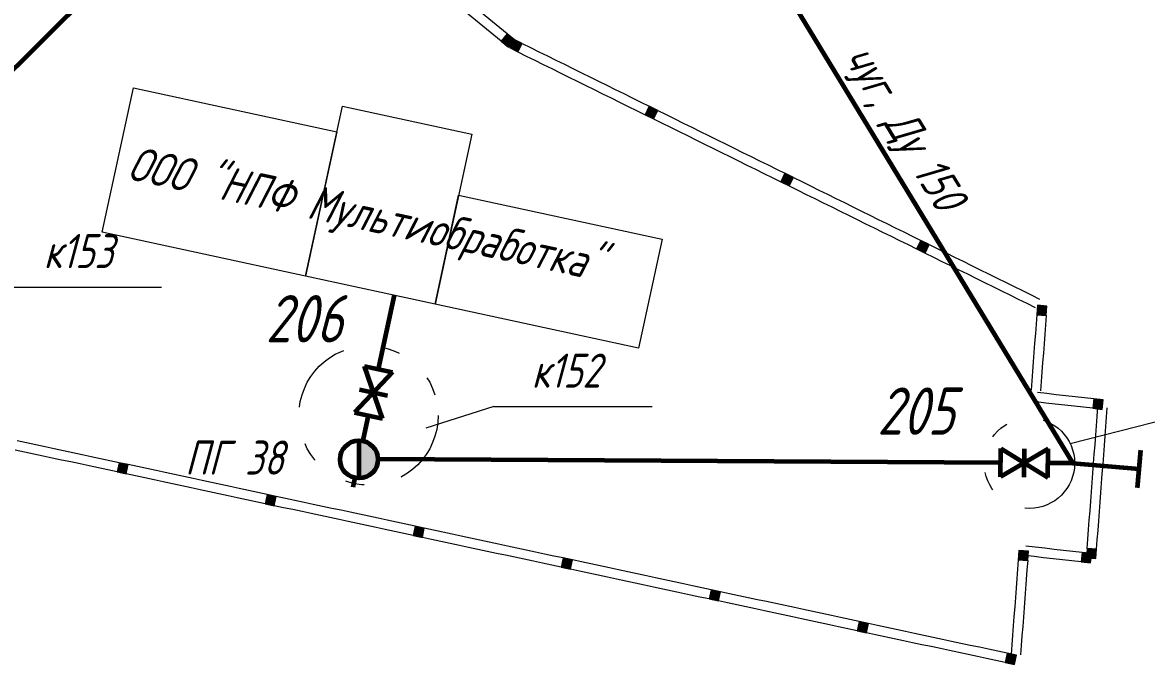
# Model space of a CAD drawing. Header units: millimetres. Extents: x 0 to 841, y 0 to 594.
# Drawn here: x 304.7 to 364.1, y 77.4 to 111.3 of the extents above; entities that cross this region are included whole.
import ezdxf

# ---------------------------------------------------------------- set-up
doc = ezdxf.new("R2010")
doc.units = ezdxf.units.MM
for name, pattern in [('K5LT32769', [0]), ('K5LT_BASIC', [0]), ('K5LT_CHAIN_LINE_WITH_2_POINTS', [12, 4, -2, 1, -2, 1, -2]), ('K5LT_THIN', [0])]:
    doc.linetypes.add(name, pattern=pattern)
doc.styles.add('KTEXTSTYLE', font='GOST_AU.SHX', dxfattribs={"width": 0.96, "height": 5})

# ---------------------------------------------------------------- blocks, each defined once
blk = doc.blocks.new('U47')
for points in [[(330.851, 109.763), (331.072, 110.211), (330.624, 110.433), (330.402, 109.985)], [(338.023, 106.219), (338.245, 106.668), (337.796, 106.889), (337.575, 106.441)], [(345.195, 102.676), (345.417, 103.124), (344.969, 103.346), (344.747, 102.897)], [(352.368, 99.132), (352.589, 99.581), (352.141, 99.802), (351.92, 99.354)]]:
    blk.add_hatch(color=7).paths.add_polyline_path(points)
at = {"color": 7, "linetype": 'K5LT32769', "lineweight": 18}
for p, q in [((330.624, 110.433), (330.402, 109.985)), ((330.402, 109.985), (330.851, 109.763)), ((331.072, 110.211), (330.624, 110.433)), ((330.851, 109.763), (331.072, 110.211)), ((331.072, 110.211), (331.52, 109.99)), ((331.52, 109.99), (331.969, 109.768)), ((330.851, 109.763), (331.299, 109.542)), ((331.299, 109.542), (331.747, 109.32)), ((331.747, 109.32), (332.195, 109.099)), ((331.969, 109.768), (332.417, 109.547)), ((332.417, 109.547), (332.865, 109.325)), ((332.865, 109.325), (333.314, 109.104)), ((332.195, 109.099), (332.644, 108.877)), ((332.644, 108.877), (333.092, 108.656)), ((333.314, 109.104), (333.762, 108.883)), ((333.762, 108.883), (334.21, 108.661)), ((333.092, 108.656), (333.54, 108.434)), ((333.54, 108.434), (333.989, 108.213)), ((333.989, 108.213), (334.437, 107.991)), ((334.21, 108.661), (334.658, 108.44)), ((334.658, 108.44), (335.107, 108.218)), ((335.107, 108.218), (335.555, 107.997)), ((334.437, 107.991), (334.885, 107.77)), ((334.885, 107.77), (335.333, 107.548)), ((335.333, 107.548), (335.782, 107.327)), ((335.555, 107.997), (336.003, 107.775)), ((336.003, 107.775), (336.451, 107.554)), ((336.451, 107.554), (336.9, 107.332)), ((335.782, 107.327), (336.23, 107.105)), ((336.23, 107.105), (336.678, 106.884)), ((336.9, 107.332), (337.348, 107.111)), ((337.348, 107.111), (337.796, 106.889)), ((336.678, 106.884), (337.126, 106.662)), ((337.126, 106.662), (337.575, 106.441)), ((337.796, 106.889), (337.575, 106.441)), ((337.575, 106.441), (338.023, 106.219)), ((338.245, 106.668), (337.796, 106.889)), ((338.023, 106.219), (338.245, 106.668)), ((338.245, 106.668), (338.693, 106.446)), ((338.693, 106.446), (339.141, 106.225)), ((338.023, 106.219), (338.471, 105.998)), ((338.471, 105.998), (338.92, 105.777)), ((338.92, 105.777), (339.368, 105.555)), ((339.141, 106.225), (339.589, 106.003)), ((339.589, 106.003), (340.038, 105.782)), ((340.038, 105.782), (340.486, 105.56)), ((339.368, 105.555), (339.816, 105.334)), ((339.816, 105.334), (340.264, 105.112)), ((340.486, 105.56), (340.934, 105.339)), ((340.934, 105.339), (341.382, 105.117)), ((340.264, 105.112), (340.713, 104.891)), ((340.713, 104.891), (341.161, 104.669)), ((341.161, 104.669), (341.609, 104.448)), ((341.382, 105.117), (341.831, 104.896)), ((341.831, 104.896), (342.279, 104.674)), ((342.279, 104.674), (342.727, 104.453)), ((341.609, 104.448), (342.057, 104.226)), ((342.057, 104.226), (342.506, 104.005)), ((342.506, 104.005), (342.954, 103.783)), ((342.727, 104.453), (343.176, 104.232)), ((343.176, 104.232), (343.624, 104.01)), ((343.624, 104.01), (344.072, 103.789)), ((342.954, 103.783), (343.402, 103.562)), ((343.402, 103.562), (343.851, 103.34)), ((344.072, 103.789), (344.52, 103.567)), ((344.52, 103.567), (344.969, 103.346)), ((343.851, 103.34), (344.299, 103.119)), ((344.299, 103.119), (344.747, 102.897)), ((344.969, 103.346), (344.747, 102.897)), ((344.747, 102.897), (345.195, 102.676)), ((345.417, 103.124), (344.969, 103.346)), ((345.195, 102.676), (345.417, 103.124)), ((345.417, 103.124), (345.865, 102.903)), ((345.865, 102.903), (346.313, 102.681)), ((345.195, 102.676), (345.644, 102.454)), ((345.644, 102.454), (346.092, 102.233)), ((346.092, 102.233), (346.54, 102.011)), ((346.313, 102.681), (346.762, 102.46)), ((346.762, 102.46), (347.21, 102.238)), ((347.21, 102.238), (347.658, 102.017)), ((346.54, 102.011), (346.989, 101.79)), ((346.989, 101.79), (347.437, 101.569)), ((347.658, 102.017), (348.107, 101.795)), ((348.107, 101.795), (348.555, 101.574)), ((348.555, 101.574), (349.003, 101.352)), ((347.437, 101.569), (347.885, 101.347)), ((347.885, 101.347), (348.333, 101.126)), ((348.333, 101.126), (348.782, 100.904)), ((349.003, 101.352), (349.451, 101.131)), ((349.451, 101.131), (349.9, 100.909)), ((348.782, 100.904), (349.23, 100.683)), ((349.23, 100.683), (349.678, 100.461)), ((349.678, 100.461), (350.126, 100.24)), ((349.9, 100.909), (350.348, 100.688)), ((350.348, 100.688), (350.796, 100.466)), ((350.796, 100.466), (351.244, 100.245)), ((350.126, 100.24), (350.575, 100.018)), ((350.575, 100.018), (351.023, 99.797)), ((351.023, 99.797), (351.471, 99.575)), ((351.244, 100.245), (351.693, 100.024)), ((351.693, 100.024), (352.141, 99.802)), ((352.141, 99.802), (351.92, 99.354)), ((352.589, 99.581), (352.141, 99.802)), ((351.471, 99.575), (351.92, 99.354)), ((351.92, 99.354), (352.368, 99.132)), ((352.368, 99.132), (352.589, 99.581)), ((352.589, 99.581), (353.038, 99.359)), ((353.038, 99.359), (353.486, 99.138)), ((352.368, 99.132), (352.816, 98.911)), ((352.816, 98.911), (353.264, 98.689)), ((353.264, 98.689), (353.713, 98.468)), ((353.486, 99.138), (353.934, 98.916)), ((353.934, 98.916), (354.382, 98.695)), ((354.382, 98.695), (354.831, 98.473)), ((353.713, 98.468), (354.161, 98.246)), ((354.161, 98.246), (354.609, 98.025)), ((354.609, 98.025), (355.057, 97.803)), ((354.831, 98.473), (355.279, 98.252)), ((355.279, 98.252), (355.727, 98.03)), ((355.727, 98.03), (356.175, 97.809)), ((355.057, 97.803), (355.506, 97.582)), ((355.506, 97.582), (355.954, 97.361)), ((356.175, 97.809), (356.624, 97.587)), ((356.624, 97.587), (357.072, 97.366)), ((355.954, 97.361), (356.402, 97.139)), ((356.402, 97.139), (356.851, 96.918)), ((356.851, 96.918), (357.299, 96.696)), ((357.072, 97.366), (357.52, 97.144)), ((357.52, 97.144), (357.969, 96.923)), ((357.969, 96.923), (358.417, 96.701)), ((357.299, 96.696), (357.747, 96.475)), ((357.747, 96.475), (358.195, 96.253))]:
    blk.add_line(p, q, dxfattribs=at)
blk = doc.blocks.new('U48')
blk.add_hatch(color=7).paths.add_polyline_path([(358.774, 95.833), (358.812, 96.332), (358.313, 96.369), (358.275, 95.871)])
at = {"color": 7, "linetype": 'K5LT32769', "lineweight": 18}
for p, q in [((358.313, 96.369), (358.275, 95.871)), ((358.812, 96.332), (358.313, 96.369)), ((358.774, 95.833), (358.812, 96.332)), ((358.275, 95.871), (358.238, 95.372)), ((358.275, 95.871), (358.774, 95.833)), ((358.774, 95.833), (358.736, 95.335)), ((358.238, 95.372), (358.2, 94.874)), ((358.736, 95.335), (358.698, 94.836)), ((358.2, 94.874), (358.162, 94.375)), ((358.698, 94.836), (358.661, 94.337)), ((358.124, 93.877), (358.087, 93.378)), ((358.162, 94.375), (358.124, 93.877)), ((358.661, 94.337), (358.623, 93.839)), ((358.087, 93.378), (358.049, 92.879)), ((358.585, 93.34), (358.547, 92.842)), ((358.623, 93.839), (358.585, 93.34)), ((358.049, 92.879), (358.011, 92.381)), ((358.547, 92.842), (358.51, 92.343)), ((358.011, 92.381), (357.973, 91.882)), ((358.51, 92.343), (358.472, 91.845))]:
    blk.add_line(p, q, dxfattribs=at)
blk = doc.blocks.new('U49')
for points in [[(310.161, 87.458), (310.266, 87.947), (309.777, 88.052), (309.672, 87.563)], [(317.983, 85.779), (318.088, 86.268), (317.599, 86.373), (317.494, 85.884)], [(325.805, 84.101), (325.91, 84.589), (325.421, 84.694), (325.316, 84.205)], [(333.627, 82.422), (333.732, 82.91), (333.243, 83.015), (333.138, 82.527)], [(341.448, 80.743), (341.553, 81.232), (341.065, 81.337), (340.96, 80.848)], [(349.27, 79.064), (349.375, 79.553), (348.886, 79.658), (348.781, 79.169)], [(357.092, 77.385), (357.197, 77.874), (356.708, 77.979), (356.603, 77.49)]]:
    blk.add_hatch(color=7).paths.add_polyline_path(points)
at = {"color": 7, "linetype": 'K5LT32769', "lineweight": 18}
for p, q in [((304.888, 89.101), (304.4, 89.206)), ((305.377, 88.996), (304.888, 89.101)), ((304.784, 88.613), (304.295, 88.717)), ((305.272, 88.508), (304.784, 88.613)), ((305.761, 88.403), (305.272, 88.508)), ((305.866, 88.892), (305.377, 88.996)), ((306.355, 88.787), (305.866, 88.892)), ((306.844, 88.682), (306.355, 88.787)), ((307.333, 88.577), (306.844, 88.682)), ((307.822, 88.472), (307.333, 88.577)), ((306.25, 88.298), (305.761, 88.403)), ((306.739, 88.193), (306.25, 88.298)), ((307.228, 88.088), (306.739, 88.193)), ((307.717, 87.983), (307.228, 88.088)), ((308.206, 87.878), (307.717, 87.983)), ((308.311, 88.367), (307.822, 88.472)), ((308.799, 88.262), (308.311, 88.367)), ((309.288, 88.157), (308.799, 88.262)), ((309.777, 88.052), (309.288, 88.157)), ((309.777, 88.052), (309.672, 87.563)), ((310.266, 87.947), (309.777, 88.052)), ((310.161, 87.458), (310.266, 87.947)), ((310.755, 87.842), (310.266, 87.947)), ((308.694, 87.773), (308.206, 87.878)), ((309.183, 87.668), (308.694, 87.773)), ((309.672, 87.563), (309.183, 87.668)), ((309.672, 87.563), (310.161, 87.458)), ((310.65, 87.353), (310.161, 87.458)), ((311.139, 87.248), (310.65, 87.353)), ((311.244, 87.737), (310.755, 87.842)), ((311.733, 87.632), (311.244, 87.737)), ((312.221, 87.527), (311.733, 87.632)), ((312.71, 87.422), (312.221, 87.527)), ((313.199, 87.318), (312.71, 87.422)), ((313.688, 87.213), (313.199, 87.318)), ((311.628, 87.143), (311.139, 87.248)), ((312.117, 87.039), (311.628, 87.143)), ((312.605, 86.934), (312.117, 87.039)), ((313.094, 86.829), (312.605, 86.934)), ((313.583, 86.724), (313.094, 86.829)), ((314.072, 86.619), (313.583, 86.724)), ((314.177, 87.108), (313.688, 87.213)), ((314.666, 87.003), (314.177, 87.108)), ((315.155, 86.898), (314.666, 87.003)), ((315.644, 86.793), (315.155, 86.898)), ((316.132, 86.688), (315.644, 86.793)), ((314.561, 86.514), (314.072, 86.619)), ((315.05, 86.409), (314.561, 86.514)), ((315.539, 86.304), (315.05, 86.409)), ((316.027, 86.199), (315.539, 86.304)), ((316.516, 86.094), (316.027, 86.199)), ((316.621, 86.583), (316.132, 86.688)), ((317.11, 86.478), (316.621, 86.583)), ((317.599, 86.373), (317.11, 86.478)), ((317.599, 86.373), (317.494, 85.884)), ((318.088, 86.268), (317.599, 86.373)), ((317.983, 85.779), (318.088, 86.268)), ((318.577, 86.163), (318.088, 86.268)), ((319.066, 86.058), (318.577, 86.163)), ((317.005, 85.989), (316.516, 86.094)), ((317.494, 85.884), (317.005, 85.989)), ((317.494, 85.884), (317.983, 85.779)), ((318.472, 85.674), (317.983, 85.779)), ((318.961, 85.57), (318.472, 85.674)), ((319.449, 85.465), (318.961, 85.57)), ((319.554, 85.953), (319.066, 86.058)), ((320.043, 85.849), (319.554, 85.953)), ((320.532, 85.744), (320.043, 85.849)), ((321.021, 85.639), (320.532, 85.744)), ((321.51, 85.534), (321.021, 85.639)), ((319.938, 85.36), (319.449, 85.465)), ((320.427, 85.255), (319.938, 85.36)), ((320.916, 85.15), (320.427, 85.255)), ((321.405, 85.045), (320.916, 85.15)), ((321.894, 84.94), (321.405, 85.045)), ((321.999, 85.429), (321.51, 85.534)), ((322.383, 84.835), (321.894, 84.94)), ((322.488, 85.324), (321.999, 85.429)), ((322.976, 85.219), (322.488, 85.324)), ((323.465, 85.114), (322.976, 85.219)), ((323.954, 85.009), (323.465, 85.114)), ((324.443, 84.904), (323.954, 85.009)), ((322.872, 84.73), (322.383, 84.835)), ((323.36, 84.625), (322.872, 84.73)), ((323.849, 84.52), (323.36, 84.625)), ((324.338, 84.415), (323.849, 84.52)), ((324.827, 84.31), (324.338, 84.415)), ((324.932, 84.799), (324.443, 84.904)), ((325.421, 84.694), (324.932, 84.799)), ((325.421, 84.694), (325.316, 84.205)), ((325.91, 84.589), (325.421, 84.694)), ((325.805, 84.101), (325.91, 84.589)), ((326.399, 84.484), (325.91, 84.589)), ((326.887, 84.38), (326.399, 84.484)), ((327.376, 84.275), (326.887, 84.38)), ((325.316, 84.205), (324.827, 84.31)), ((325.316, 84.205), (325.805, 84.101)), ((326.294, 83.996), (325.805, 84.101)), ((326.782, 83.891), (326.294, 83.996)), ((327.271, 83.786), (326.782, 83.891)), ((327.76, 83.681), (327.271, 83.786)), ((327.865, 84.17), (327.376, 84.275)), ((328.354, 84.065), (327.865, 84.17)), ((328.843, 83.96), (328.354, 84.065)), ((329.332, 83.855), (328.843, 83.96)), ((329.821, 83.75), (329.332, 83.855)), ((328.249, 83.576), (327.76, 83.681)), ((328.738, 83.471), (328.249, 83.576)), ((329.227, 83.366), (328.738, 83.471)), ((329.716, 83.261), (329.227, 83.366)), ((330.205, 83.156), (329.716, 83.261)), ((330.309, 83.645), (329.821, 83.75)), ((330.798, 83.54), (330.309, 83.645)), ((331.287, 83.435), (330.798, 83.54)), ((331.776, 83.33), (331.287, 83.435)), ((332.265, 83.225), (331.776, 83.33)), ((332.754, 83.12), (332.265, 83.225)), ((330.693, 83.051), (330.205, 83.156)), ((331.182, 82.946), (330.693, 83.051)), ((331.671, 82.841), (331.182, 82.946)), ((332.16, 82.736), (331.671, 82.841)), ((332.649, 82.631), (332.16, 82.736)), ((333.138, 82.527), (332.649, 82.631)), ((333.243, 83.015), (332.754, 83.12)), ((333.243, 83.015), (333.138, 82.527)), ((333.732, 82.91), (333.243, 83.015)), ((333.627, 82.422), (333.732, 82.91)), ((334.22, 82.806), (333.732, 82.91)), ((334.709, 82.701), (334.22, 82.806)), ((335.198, 82.596), (334.709, 82.701)), ((335.687, 82.491), (335.198, 82.596)), ((333.138, 82.527), (333.627, 82.422)), ((334.115, 82.317), (333.627, 82.422)), ((334.604, 82.212), (334.115, 82.317)), ((335.093, 82.107), (334.604, 82.212)), ((335.582, 82.002), (335.093, 82.107)), ((336.071, 81.897), (335.582, 82.002)), ((336.176, 82.386), (335.687, 82.491)), ((336.665, 82.281), (336.176, 82.386)), ((337.154, 82.176), (336.665, 82.281)), ((337.642, 82.071), (337.154, 82.176)), ((338.131, 81.966), (337.642, 82.071)), ((336.56, 81.792), (336.071, 81.897)), ((337.049, 81.687), (336.56, 81.792)), ((337.538, 81.582), (337.049, 81.687)), ((338.026, 81.477), (337.538, 81.582)), ((338.515, 81.372), (338.026, 81.477)), ((338.62, 81.861), (338.131, 81.966)), ((339.109, 81.756), (338.62, 81.861)), ((339.598, 81.651), (339.109, 81.756)), ((340.087, 81.546), (339.598, 81.651)), ((340.576, 81.441), (340.087, 81.546)), ((341.065, 81.337), (340.576, 81.441)), ((339.004, 81.267), (338.515, 81.372)), ((339.493, 81.162), (339.004, 81.267)), ((339.982, 81.058), (339.493, 81.162)), ((340.471, 80.953), (339.982, 81.058)), ((340.96, 80.848), (340.471, 80.953)), ((341.065, 81.337), (340.96, 80.848)), ((340.96, 80.848), (341.448, 80.743)), ((341.553, 81.232), (341.065, 81.337)), ((341.448, 80.743), (341.553, 81.232)), ((342.042, 81.127), (341.553, 81.232)), ((342.531, 81.022), (342.042, 81.127)), ((343.02, 80.917), (342.531, 81.022)), ((343.509, 80.812), (343.02, 80.917)), ((343.998, 80.707), (343.509, 80.812)), ((341.937, 80.638), (341.448, 80.743)), ((342.426, 80.533), (341.937, 80.638)), ((342.915, 80.428), (342.426, 80.533)), ((343.404, 80.323), (342.915, 80.428)), ((343.893, 80.218), (343.404, 80.323)), ((344.382, 80.113), (343.893, 80.218)), ((344.487, 80.602), (343.998, 80.707)), ((344.975, 80.497), (344.487, 80.602)), ((345.464, 80.392), (344.975, 80.497)), ((345.953, 80.287), (345.464, 80.392)), ((346.442, 80.182), (345.953, 80.287)), ((344.871, 80.008), (344.382, 80.113)), ((345.359, 79.903), (344.871, 80.008)), ((345.848, 79.798), (345.359, 79.903)), ((346.337, 79.693), (345.848, 79.798)), ((346.826, 79.589), (346.337, 79.693)), ((346.931, 80.077), (346.442, 80.182)), ((347.42, 79.972), (346.931, 80.077)), ((347.909, 79.868), (347.42, 79.972)), ((348.397, 79.763), (347.909, 79.868)), ((348.886, 79.658), (348.397, 79.763)), ((348.886, 79.658), (348.781, 79.169)), ((349.375, 79.553), (348.886, 79.658)), ((347.315, 79.484), (346.826, 79.589)), ((347.804, 79.379), (347.315, 79.484)), ((348.293, 79.274), (347.804, 79.379)), ((348.781, 79.169), (348.293, 79.274)), ((348.781, 79.169), (349.27, 79.064)), ((349.27, 79.064), (349.375, 79.553)), ((349.759, 78.959), (349.27, 79.064)), ((349.864, 79.448), (349.375, 79.553)), ((350.353, 79.343), (349.864, 79.448)), ((350.842, 79.238), (350.353, 79.343)), ((351.331, 79.133), (350.842, 79.238)), ((351.82, 79.028), (351.331, 79.133)), ((352.308, 78.923), (351.82, 79.028)), ((350.248, 78.854), (349.759, 78.959)), ((350.737, 78.749), (350.248, 78.854)), ((351.226, 78.644), (350.737, 78.749)), ((351.715, 78.539), (351.226, 78.644)), ((352.203, 78.434), (351.715, 78.539)), ((352.692, 78.329), (352.203, 78.434)), ((352.797, 78.818), (352.308, 78.923)), ((353.286, 78.713), (352.797, 78.818)), ((353.775, 78.608), (353.286, 78.713)), ((354.264, 78.503), (353.775, 78.608)), ((354.753, 78.398), (354.264, 78.503)), ((353.181, 78.224), (352.692, 78.329)), ((353.67, 78.119), (353.181, 78.224)), ((354.159, 78.015), (353.67, 78.119)), ((354.648, 77.91), (354.159, 78.015)), ((355.137, 77.805), (354.648, 77.91)), ((355.242, 78.294), (354.753, 78.398)), ((355.73, 78.189), (355.242, 78.294)), ((356.219, 78.084), (355.73, 78.189)), ((356.708, 77.979), (356.219, 78.084)), ((356.708, 77.979), (356.603, 77.49)), ((357.197, 77.874), (356.708, 77.979)), ((357.092, 77.385), (357.197, 77.874)), ((355.626, 77.7), (355.137, 77.805)), ((356.114, 77.595), (355.626, 77.7)), ((356.603, 77.49), (356.114, 77.595)), ((356.603, 77.49), (357.092, 77.385))]:
    blk.add_line(p, q, dxfattribs=at)
blk = doc.blocks.new('U56')
blk.add_hatch(color=7).paths.add_polyline_path([(361.398, 82.981), (361.435, 83.479), (360.937, 83.517), (360.899, 83.018)])
at = {"color": 7, "linetype": 'K5LT32769', "lineweight": 18}
for p, q in [((361.465, 90.497), (361.503, 90.995)), ((361.964, 90.459), (362.002, 90.958)), ((361.428, 89.998), (361.465, 90.497)), ((361.926, 89.961), (361.964, 90.459)), ((361.39, 89.5), (361.428, 89.998)), ((361.889, 89.462), (361.926, 89.961)), ((361.352, 89.001), (361.39, 89.5)), ((361.851, 88.963), (361.889, 89.462)), ((361.314, 88.503), (361.352, 89.001)), ((361.813, 88.465), (361.851, 88.963)), ((361.239, 87.505), (361.277, 88.004)), ((361.277, 88.004), (361.314, 88.503)), ((361.737, 87.468), (361.775, 87.966)), ((361.775, 87.966), (361.813, 88.465)), ((361.201, 87.007), (361.239, 87.505)), ((361.7, 86.969), (361.737, 87.468)), ((361.163, 86.508), (361.201, 87.007)), ((361.662, 86.471), (361.7, 86.969)), ((361.126, 86.01), (361.163, 86.508)), ((361.624, 85.972), (361.662, 86.471)), ((361.088, 85.511), (361.126, 86.01)), ((361.586, 85.473), (361.624, 85.972)), ((361.012, 84.514), (361.05, 85.013)), ((361.05, 85.013), (361.088, 85.511)), ((361.511, 84.476), (361.549, 84.975)), ((361.549, 84.975), (361.586, 85.473)), ((360.975, 84.015), (361.012, 84.514)), ((361.473, 83.978), (361.511, 84.476)), ((360.937, 83.517), (360.975, 84.015)), ((361.435, 83.479), (361.473, 83.978)), ((360.937, 83.517), (360.899, 83.018)), ((361.435, 83.479), (360.937, 83.517)), ((361.398, 82.981), (361.435, 83.479)), ((360.899, 83.018), (361.398, 82.981))]:
    blk.add_line(p, q, dxfattribs=at)
blk = doc.blocks.new('U57')
blk.add_hatch(color=7).paths.add_polyline_path([(357.793, 82.882), (357.831, 83.381), (357.332, 83.419), (357.295, 82.92)])
at = {"color": 7, "linetype": 'K5LT32769', "lineweight": 18}
for p, q in [((357.332, 83.419), (357.295, 82.92)), ((357.831, 83.381), (357.332, 83.419)), ((357.793, 82.882), (357.831, 83.381)), ((357.295, 82.92), (357.257, 82.421)), ((357.295, 82.92), (357.793, 82.882)), ((357.793, 82.882), (357.755, 82.384)), ((357.257, 82.421), (357.219, 81.923)), ((357.755, 82.384), (357.718, 81.885)), ((357.181, 81.424), (357.144, 80.926)), ((357.219, 81.923), (357.181, 81.424)), ((357.68, 81.387), (357.642, 80.888)), ((357.718, 81.885), (357.68, 81.387)), ((357.144, 80.926), (357.106, 80.427)), ((357.642, 80.888), (357.604, 80.389)), ((357.106, 80.427), (357.068, 79.929)), ((357.604, 80.389), (357.567, 79.891)), ((357.068, 79.929), (357.03, 79.43)), ((357.567, 79.891), (357.529, 79.392)), ((357.03, 79.43), (356.993, 78.931)), ((357.529, 79.392), (357.491, 78.894)), ((356.955, 78.433), (356.917, 77.934)), ((356.993, 78.931), (356.955, 78.433)), ((357.491, 78.894), (357.453, 78.395)), ((357.453, 78.395), (357.416, 77.897))]:
    blk.add_line(p, q, dxfattribs=at)
blk = doc.blocks.new('U58')
blk.add_hatch(color=7).paths.add_polyline_path([(361.735, 90.871), (361.791, 91.368), (361.294, 91.423), (361.239, 90.927)])
at = {"color": 7, "linetype": 'K5LT32769', "lineweight": 18}
for p, q in [((358.81, 91.702), (358.313, 91.758)), ((359.307, 91.646), (358.81, 91.702)), ((359.804, 91.591), (359.307, 91.646)), ((360.301, 91.535), (359.804, 91.591)), ((360.797, 91.479), (360.301, 91.535)), ((361.294, 91.423), (360.797, 91.479)), ((358.754, 91.205), (358.257, 91.261)), ((359.251, 91.15), (358.754, 91.205)), ((359.748, 91.094), (359.251, 91.15)), ((360.245, 91.038), (359.748, 91.094)), ((360.742, 90.982), (360.245, 91.038)), ((361.239, 90.927), (360.742, 90.982)), ((361.294, 91.423), (361.239, 90.927)), ((361.239, 90.927), (361.735, 90.871)), ((361.791, 91.368), (361.294, 91.423)), ((361.735, 90.871), (361.791, 91.368))]:
    blk.add_line(p, q, dxfattribs=at)
blk = doc.blocks.new('U59')
blk.add_hatch(color=7).paths.add_polyline_path([(361.121, 82.751), (361.176, 83.248), (360.679, 83.304), (360.624, 82.807)])
at = {"color": 7, "linetype": 'K5LT32769', "lineweight": 18}
for p, q in [((358.195, 83.582), (357.698, 83.638)), ((358.692, 83.527), (358.195, 83.582)), ((359.189, 83.471), (358.692, 83.527)), ((359.686, 83.415), (359.189, 83.471)), ((360.183, 83.359), (359.686, 83.415)), ((360.679, 83.304), (360.183, 83.359)), ((360.679, 83.304), (360.624, 82.807)), ((361.176, 83.248), (360.679, 83.304)), ((361.121, 82.751), (361.176, 83.248)), ((358.139, 83.086), (357.642, 83.141)), ((358.636, 83.03), (358.139, 83.086)), ((359.133, 82.974), (358.636, 83.03)), ((359.63, 82.918), (359.133, 82.974)), ((360.127, 82.862), (359.63, 82.918)), ((360.624, 82.807), (360.127, 82.862)), ((360.624, 82.807), (361.121, 82.751))]:
    blk.add_line(p, q, dxfattribs=at)
blk = doc.blocks.new('U62')
for points in [[(318.001, 120.184), (318.319, 120.571), (317.933, 120.888), (317.615, 120.502)], [(324.178, 115.1), (324.496, 115.486), (324.11, 115.804), (323.792, 115.418)], [(330.354, 110.016), (330.672, 110.402), (330.286, 110.719), (329.968, 110.333)]]:
    blk.add_hatch(color=7).paths.add_polyline_path(points)
at = {"color": 7, "linetype": 'K5LT32769', "lineweight": 18}
for p, q in [((313.301, 124.702), (312.915, 125.019)), ((312.983, 124.316), (312.597, 124.633)), ((313.369, 123.998), (312.983, 124.316)), ((313.687, 124.384), (313.301, 124.702)), ((314.073, 124.066), (313.687, 124.384)), ((313.755, 123.68), (313.369, 123.998)), ((314.141, 123.362), (313.755, 123.68)), ((314.459, 123.748), (314.073, 124.066)), ((314.845, 123.43), (314.459, 123.748)), ((314.527, 123.044), (314.141, 123.362)), ((314.913, 122.727), (314.527, 123.044)), ((315.231, 123.113), (314.845, 123.43)), ((315.617, 122.795), (315.231, 123.113)), ((315.299, 122.409), (314.913, 122.727)), ((315.685, 122.091), (315.299, 122.409)), ((316.003, 122.477), (315.617, 122.795)), ((316.389, 122.159), (316.003, 122.477)), ((316.071, 121.773), (315.685, 122.091)), ((316.457, 121.456), (316.071, 121.773)), ((316.775, 121.842), (316.389, 122.159)), ((317.161, 121.524), (316.775, 121.842)), ((316.843, 121.138), (316.457, 121.456)), ((317.547, 121.206), (317.161, 121.524)), ((317.933, 120.888), (317.547, 121.206)), ((317.229, 120.82), (316.843, 121.138)), ((317.615, 120.502), (317.229, 120.82)), ((317.933, 120.888), (317.615, 120.502)), ((318.319, 120.571), (317.933, 120.888)), ((317.615, 120.502), (318.001, 120.184)), ((318.001, 120.184), (318.319, 120.571)), ((318.387, 119.867), (318.001, 120.184)), ((318.705, 120.253), (318.319, 120.571)), ((319.091, 119.935), (318.705, 120.253)), ((318.773, 119.549), (318.387, 119.867)), ((319.159, 119.231), (318.773, 119.549)), ((319.477, 119.617), (319.091, 119.935)), ((319.863, 119.299), (319.477, 119.617)), ((319.545, 118.913), (319.159, 119.231)), ((319.931, 118.596), (319.545, 118.913)), ((320.249, 118.982), (319.863, 119.299)), ((320.635, 118.664), (320.249, 118.982)), ((320.317, 118.278), (319.931, 118.596)), ((320.703, 117.96), (320.317, 118.278)), ((321.021, 118.346), (320.635, 118.664)), ((321.407, 118.028), (321.021, 118.346)), ((321.09, 117.642), (320.703, 117.96)), ((321.476, 117.325), (321.09, 117.642)), ((321.793, 117.711), (321.407, 118.028)), ((322.179, 117.393), (321.793, 117.711)), ((321.862, 117.007), (321.476, 117.325)), ((322.565, 117.075), (322.179, 117.393)), ((322.951, 116.757), (322.565, 117.075)), ((322.248, 116.689), (321.862, 117.007)), ((322.634, 116.371), (322.248, 116.689)), ((323.337, 116.439), (322.951, 116.757)), ((323.723, 116.122), (323.337, 116.439)), ((323.02, 116.053), (322.634, 116.371)), ((323.406, 115.736), (323.02, 116.053)), ((324.11, 115.804), (323.723, 116.122)), ((323.792, 115.418), (323.406, 115.736)), ((324.11, 115.804), (323.792, 115.418)), ((323.792, 115.418), (324.178, 115.1)), ((324.496, 115.486), (324.11, 115.804)), ((324.178, 115.1), (324.496, 115.486)), ((324.882, 115.168), (324.496, 115.486)), ((324.564, 114.782), (324.178, 115.1)), ((324.95, 114.465), (324.564, 114.782)), ((325.268, 114.851), (324.882, 115.168)), ((325.654, 114.533), (325.268, 114.851)), ((325.336, 114.147), (324.95, 114.465)), ((325.722, 113.829), (325.336, 114.147)), ((326.04, 114.215), (325.654, 114.533)), ((326.426, 113.897), (326.04, 114.215)), ((326.108, 113.511), (325.722, 113.829)), ((326.494, 113.193), (326.108, 113.511)), ((326.812, 113.579), (326.426, 113.897)), ((327.198, 113.262), (326.812, 113.579)), ((326.88, 112.876), (326.494, 113.193)), ((327.266, 112.558), (326.88, 112.876)), ((327.584, 112.944), (327.198, 113.262)), ((327.97, 112.626), (327.584, 112.944)), ((327.652, 112.24), (327.266, 112.558)), ((328.356, 112.308), (327.97, 112.626)), ((328.742, 111.991), (328.356, 112.308)), ((328.038, 111.922), (327.652, 112.24)), ((328.424, 111.605), (328.038, 111.922)), ((329.128, 111.673), (328.742, 111.991)), ((329.514, 111.355), (329.128, 111.673)), ((328.81, 111.287), (328.424, 111.605)), ((329.196, 110.969), (328.81, 111.287)), ((329.9, 111.037), (329.514, 111.355)), ((329.582, 110.651), (329.196, 110.969)), ((329.968, 110.333), (329.582, 110.651)), ((330.286, 110.719), (329.9, 111.037)), ((330.286, 110.719), (329.968, 110.333)), ((330.672, 110.402), (330.286, 110.719)), ((329.968, 110.333), (330.354, 110.016)), ((330.354, 110.016), (330.672, 110.402))]:
    blk.add_line(p, q, dxfattribs=at)
blk = doc.blocks.new('U215')
at = {"color": 7, "linetype": 'K5LT_THIN', "lineweight": 18, "true_color": 0xffffff}
for q in [(360.047, 89.044), (373.278, 90.386)]:
    blk.add_line((365.289, 90.386), q, dxfattribs=at)
at = {"color": 7, "insert": (367.289, 93.186), "char_height": 1.8, "attachment_point": 1, "style": 'KTEXTSTYLE'}
blk.add_mtext('\\H5.0;\\W1.000;\\Q15;\\Q15;\\W0.965;\\H1.80;к151', dxfattribs=at)
blk = doc.blocks.new('U216')
at = {"color": 7, "linetype": 'K5LT_THIN', "lineweight": 18, "true_color": 0xffffff}
for q in [(325.987, 89.881), (337.953, 91.017)]:
    blk.add_line((329.583, 91.017), q, dxfattribs=at)
at = {"color": 7, "insert": (331.583, 93.817), "char_height": 1.8, "attachment_point": 1, "style": 'KTEXTSTYLE'}
blk.add_mtext('\\H5.0;\\W1.000;\\Q15;\\Q15;\\W0.965;\\H1.80;к152', dxfattribs=at)
blk = doc.blocks.new('U217')
at = {"color": 7, "linetype": 'K5LT_THIN', "lineweight": 18, "true_color": 0xffffff}
for q in [(300.42, 95.653), (312.025, 97.336)]:
    blk.add_line((303.798, 97.336), q, dxfattribs=at)
at = {"color": 7, "insert": (305.798, 100.136), "char_height": 1.8, "attachment_point": 1, "style": 'KTEXTSTYLE'}
blk.add_mtext('\\H5.0;\\W1.000;\\Q15;\\Q15;\\W0.965;\\H1.80;к153', dxfattribs=at)
blk = doc.blocks.new('U407')
at = {"color": 143, "linetype": 'K5LT_BASIC', "lineweight": 60, "true_color": 0x33acca}
for p, q in [((324.221, 92.83), (322.226, 90.703)), ((322.755, 93.147), (324.221, 92.83)), ((323.692, 90.386), (322.755, 93.147)), ((322.49, 91.925), (323.957, 91.608)), ((322.226, 90.703), (323.692, 90.386))]:
    blk.add_line(p, q, dxfattribs=at)
blk = doc.blocks.new('U444')
at = {"color": 143, "linetype": 'K5LT_BASIC', "lineweight": 60, "true_color": 0x33acca}
for p, q in [((356.364, 87.299), (356.379, 88.799)), ((358.878, 88.775), (356.364, 87.299)), ((356.379, 88.799), (358.864, 87.275)), ((357.614, 87.287), (357.628, 88.787)), ((358.864, 87.275), (358.878, 88.775))]:
    blk.add_line(p, q, dxfattribs=at)
blk = doc.blocks.new('U454')
at = {"true_color": 0x003366}
blk.add_hatch(color=148, dxfattribs=at).paths.add_polyline_path([(322.457, 89.225), (322.457, 87.225), (323.164, 87.518), (323.457, 88.225), (323.164, 88.932)])
at = {"color": 143, "linetype": 'K5LT_BASIC', "lineweight": 60, "true_color": 0x33acca}
blk.add_line((322.457, 89.225), (322.457, 87.225), dxfattribs=at)
blk.add_circle((322.457, 88.225), 1, dxfattribs=at)
blk = doc.blocks.new('U623')
at = {"color": 7, "linetype": 'K5LT_THIN', "lineweight": 18, "true_color": 0xffffff}
for p, q in [((319.637, 97.912), (321.58, 106.895)), ((321.58, 106.895), (328.422, 105.415)), ((328.422, 105.415), (326.479, 96.432)), ((326.479, 96.432), (319.637, 97.912))]:
    blk.add_line(p, q, dxfattribs=at)
blk = doc.blocks.new('U624')
at = {"color": 7, "linetype": 'K5LT_THIN', "lineweight": 18, "true_color": 0xffffff}
for p, q in [((308.886, 100.237), (310.534, 107.858)), ((310.534, 107.858), (321.286, 105.533)), ((321.286, 105.533), (319.637, 97.912)), ((319.637, 97.912), (308.886, 100.237))]:
    blk.add_line(p, q, dxfattribs=at)
blk = doc.blocks.new('U625')
at = {"color": 7, "linetype": 'K5LT_THIN', "lineweight": 18, "true_color": 0xffffff}
for p, q in [((326.479, 96.432), (327.723, 102.185)), ((327.723, 102.185), (338.475, 99.859)), ((338.475, 99.859), (337.23, 94.106)), ((337.23, 94.106), (326.479, 96.432))]:
    blk.add_line(p, q, dxfattribs=at)

msp = doc.modelspace()

# ---------------------------------------------------------------- linework, layer by layer
at = {"color": 143, "linetype": 'K5LT_BASIC', "lineweight": 60, "true_color": 0x33acca}
for p, q in [((328.353, 132.852), (292.95, 97.662)), ((333.269, 132.254), (360.184, 88.022)), ((323.488, 92.988), (324.333, 96.896)), ((322.672, 89.217), (322.959, 90.545)), ((363.598, 86.721), (363.771, 88.714)), ((356.371, 88.044), (323.46, 88.232)), ((360.184, 88.022), (358.871, 88.03)), ((360.184, 88.022), (363.684, 87.718)), ((322.246, 87.247), (322.14, 86.759))]:
    msp.add_line(p, q, dxfattribs=at)
at = {"color": 7, "linetype": 'K5LT_CHAIN_LINE_WITH_2_POINTS', "lineweight": 18, "true_color": 0xffffff}
for centre, radius in [((322.959, 90.545), 3.678), ((357.886, 88.024), 2.389)]:
    msp.add_circle(centre, radius, dxfattribs=at)

# ---------------------------------------------------------------- block references
for name in ['U62', 'U47', 'U624', 'U623', 'U625', 'U217', 'U49', 'U48', 'U216', 'U407', 'U215', 'U58', 'U56', 'U454', 'U444', 'U57', 'U59']:
    msp.add_blockref(name, (0, 0))

# ---------------------------------------------------------------- texts
at = {"color": 7, "char_height": 1.8, "attachment_point": 1, "style": 'KTEXTSTYLE'}
for s, insert, rotation in [('\\H5.0;\\W1.000;\\Q15;\\Q15;\\W0.965;\\H1.80;чуг, Ду 150', (349.575, 110.398), 301.32072), ('\\H5.0;\\W1.000;\\Q15;\\Q15;\\W0.965;\\H1.80;ООО "НПФ Мультиобработка"', (310.53, 104.806), 347.79387)]:
    msp.add_mtext(s, dxfattribs=dict(at, insert=insert, rotation=rotation))
at = {"color": 7, "attachment_point": 1, "style": 'KTEXTSTYLE'}
for s, insert, char_height in [('\\H5.0;\\W1.000;\\Q15;\\Q15;\\W0.965;\\H2.50;206', (317.526, 96.91), 2.5), ('\\H5.0;\\W1.000;\\Q15;\\Q15;\\W0.965;\\H2.50;205', (349.84, 92.027), 2.5), ('\\H5.0;\\W1.000;\\Q15;\\Q15;\\W0.965;\\H1.80;ПГ 38', (313.26, 89.219), 1.8)]:
    msp.add_mtext(s, dxfattribs=dict(at, insert=insert, char_height=char_height))

doc.saveas('drawing.dxf')
